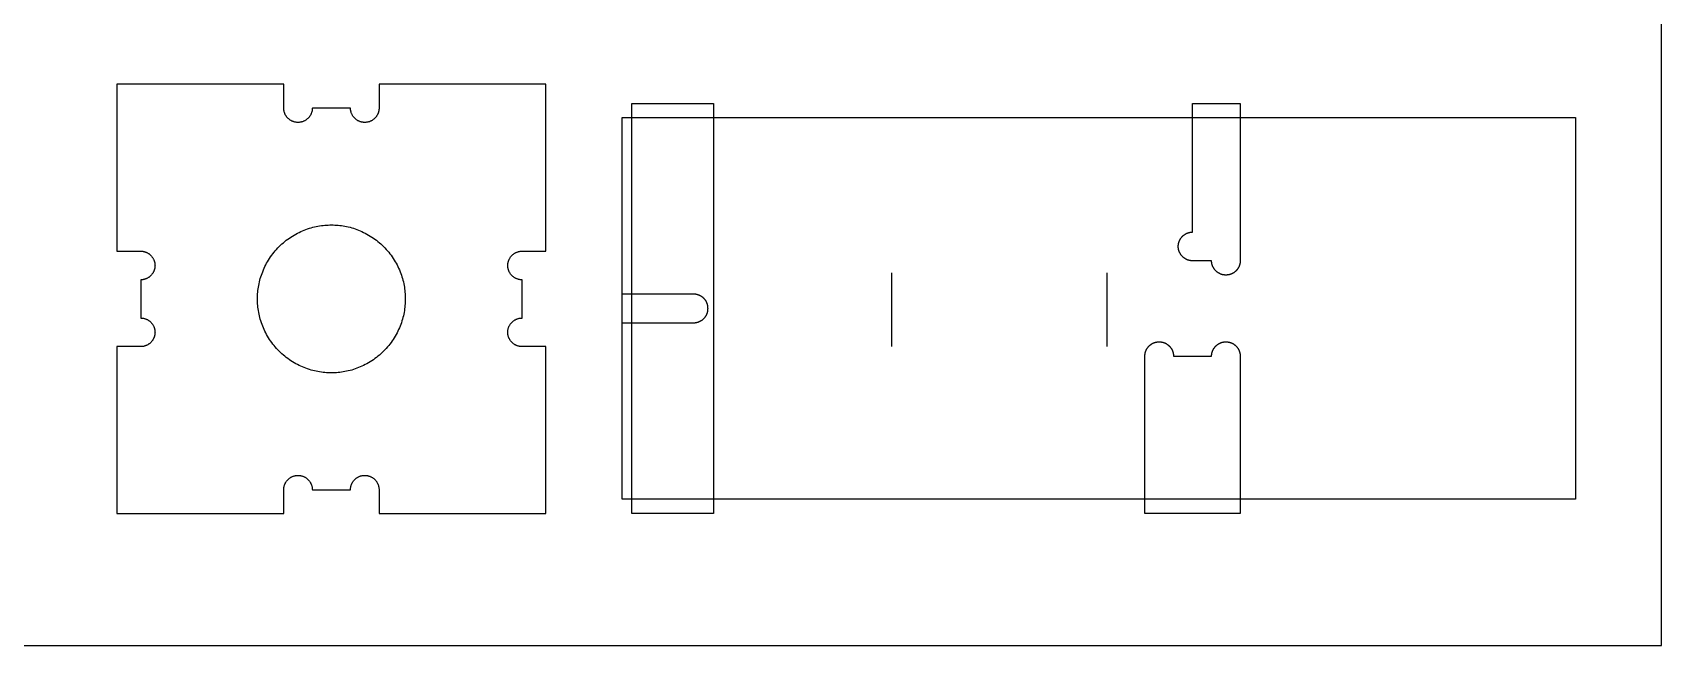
# Model space of a CAD drawing. Header units: millimetres. Extents: x -369 to 1161, y 4890 to 5485.
# Drawn here: x 819.7 to 1161.4, y 4889.8 to 5018.3 of the extents above; entities that cross this region are included whole.
import ezdxf

# ---------------------------------------------------------------- set-up
doc = ezdxf.new("R2010")
doc.units = ezdxf.units.MM
doc.header["$MEASUREMENT"] = 0
for name, color, linetype, true_color in [('FAB$TOOL-TC$16MM$CUTON-D10TC16', 124, 'Continuous', 0x0ba07e), ('FAB$TOOL-TC$16MM$CUTON-D5TC16', 120, 'Continuous', 0x1de7b9), ('FAB$TOOL-TE$06MM$CUTEXT-D10T6', 1, 'Continuous', 0xff0000), ('FAB$TOOL-TE$06MM$CUTINT-D10T6', 162, 'Continuous', 0x0033cc), ('FAB$TOOL-TE$06MM$POCKET-D5T6', 6, 'Continuous', 0xff00ff), ('PRO$VOLUMES', 1, 'Continuous', 0xff0000)]:
    doc.layers.add(name, color=color, linetype=linetype, true_color=true_color)

msp = doc.modelspace()

# ---------------------------------------------------------------- linework, layer by layer
at = {"layer": 'FAB$TOOL-TC$16MM$CUTON-D10TC16'}
for points in [[(943.39, 4920.45), (943.39, 5000.45)], [(999.85, 4967.95), (999.85, 4952.45)], [(1045.03, 4967.95), (1045.03, 4952.45)]]:
    msp.add_lwpolyline(points, dxfattribs=at)
at = {"layer": 'FAB$TOOL-TC$16MM$CUTON-D5TC16'}
msp.add_lwpolyline([(962.53, 5000.45), (962.53, 4920.45)], dxfattribs=at)
at = {"layer": 'FAB$TOOL-TE$06MM$CUTEXT-D10T6'}
for points in [[(842.39, 5007.45), (837.39, 5007.45)], [(837.39, 5007.45), (837.39, 4972.45)], [(872.39, 5007.45), (842.39, 5007.45)], [(872.39, 5002.47), (872.39, 5007.45)], [(927.39, 5007.45), (892.39, 5007.45)], [(892.39, 5007.45), (892.39, 5002.45)], [(927.39, 5002.45), (927.39, 5007.45)], [(878.39, 5002.45), (878.38, 5002.35), (878.38, 5002.25), (878.37, 5002.14), (878.36, 5002.04), (878.34, 5001.94), (878.32, 5001.84), (878.3, 5001.74), (878.27, 5001.64), (878.24, 5001.54), (878.21, 5001.44), (878.17, 5001.34), (878.13, 5001.25), (878.09, 5001.15), (878.04, 5001.06), (877.99, 5000.97), (877.94, 5000.88), (877.88, 5000.79), (877.82, 5000.71), (877.76, 5000.62), (877.7, 5000.54), (877.63, 5000.46), (877.56, 5000.39), (877.49, 5000.31), (877.41, 5000.24), (877.33, 5000.17), (877.25, 5000.11), (877.17, 5000.04), (877.09, 4999.98), (877, 4999.93), (876.91, 4999.87), (876.82, 4999.82), (876.73, 4999.77), (876.63, 4999.73), (876.54, 4999.69), (876.44, 4999.65), (876.35, 4999.61), (876.25, 4999.58), (876.15, 4999.55), (876.05, 4999.53), (875.94, 4999.51), (875.84, 4999.49), (875.74, 4999.48), (875.64, 4999.47), (875.53, 4999.46), (875.43, 4999.45), (875.33, 4999.46), (875.22, 4999.46), (875.12, 4999.47), (875.01, 4999.48), (874.91, 4999.49), (874.81, 4999.51), (874.71, 4999.53), (874.61, 4999.56), (874.51, 4999.59), (874.41, 4999.62), (874.31, 4999.65), (874.22, 4999.69), (874.12, 4999.73), (874.03, 4999.78), (873.94, 4999.83), (873.85, 4999.88), (873.76, 4999.93), (873.67, 4999.99), (873.59, 5000.05), (873.51, 5000.12), (873.43, 5000.18), (873.35, 5000.25), (873.27, 5000.32), (873.2, 5000.4), (873.13, 5000.47), (873.06, 5000.55), (873, 5000.64), (872.94, 5000.72), (872.88, 5000.8), (872.82, 5000.89), (872.77, 5000.98), (872.72, 5001.07), (872.68, 5001.17), (872.63, 5001.26), (872.59, 5001.36), (872.56, 5001.45), (872.52, 5001.55), (872.49, 5001.65), (872.47, 5001.75), (872.45, 5001.85), (872.43, 5001.95), (872.41, 5002.06), (872.4, 5002.16), (872.39, 5002.26), (872.39, 5002.37), (872.39, 5002.47)], [(886.39, 5002.45), (878.39, 5002.45)], [(892.39, 5002.45), (892.38, 5002.35), (892.38, 5002.25), (892.37, 5002.14), (892.36, 5002.04), (892.34, 5001.94), (892.32, 5001.84), (892.3, 5001.74), (892.27, 5001.64), (892.24, 5001.54), (892.21, 5001.44), (892.17, 5001.34), (892.13, 5001.25), (892.09, 5001.15), (892.04, 5001.06), (891.99, 5000.97), (891.94, 5000.88), (891.88, 5000.79), (891.82, 5000.71), (891.76, 5000.62), (891.7, 5000.54), (891.63, 5000.47), (891.56, 5000.39), (891.49, 5000.32), (891.41, 5000.24), (891.34, 5000.18), (891.26, 5000.11), (891.17, 5000.05), (891.09, 4999.99), (891, 4999.93), (890.92, 4999.87), (890.83, 4999.82), (890.73, 4999.77), (890.64, 4999.73), (890.55, 4999.69), (890.45, 4999.65), (890.35, 4999.61), (890.25, 4999.58), (890.15, 4999.55), (890.05, 4999.53), (889.95, 4999.51), (889.85, 4999.49), (889.75, 4999.48), (889.64, 4999.47), (889.54, 4999.46), (889.44, 4999.46), (889.33, 4999.46), (889.23, 4999.46), (889.13, 4999.47), (889.02, 4999.48), (888.92, 4999.49), (888.82, 4999.51), (888.72, 4999.53), (888.62, 4999.55), (888.52, 4999.58), (888.42, 4999.61), (888.32, 4999.65), (888.23, 4999.69), (888.13, 4999.73), (888.04, 4999.77), (887.95, 4999.82), (887.86, 4999.87), (887.77, 4999.93), (887.68, 4999.99), (887.6, 5000.05), (887.51, 5000.11), (887.44, 5000.18), (887.36, 5000.24), (887.28, 5000.32), (887.21, 5000.39), (887.14, 5000.47), (887.07, 5000.54), (887.01, 5000.62), (886.95, 5000.71), (886.89, 5000.79), (886.83, 5000.88), (886.78, 5000.97), (886.73, 5001.06), (886.68, 5001.15), (886.64, 5001.25), (886.6, 5001.34), (886.56, 5001.44), (886.53, 5001.54), (886.5, 5001.64), (886.47, 5001.74), (886.45, 5001.84), (886.43, 5001.94), (886.41, 5002.04), (886.4, 5002.14), (886.39, 5002.25), (886.39, 5002.35), (886.39, 5002.45)], [(892.39, 5002.45), (892.39, 5002.45)], [(927.39, 4972.45), (927.39, 5002.45)], [(943.39, 4963.45), (943.39, 5000.45)], [(943.39, 5000.45), (1143.39, 5000.45)], [(1143.39, 5000.45), (1143.39, 4920.45)], [(837.39, 4972.45), (842.39, 4972.45)], [(842.39, 4972.45), (842.39, 4972.45)], [(842.39, 4972.45), (842.49, 4972.45), (842.59, 4972.45), (842.7, 4972.44), (842.8, 4972.43), (842.91, 4972.41), (843.01, 4972.39), (843.11, 4972.37), (843.21, 4972.34), (843.31, 4972.31), (843.41, 4972.27), (843.51, 4972.24), (843.61, 4972.2), (843.7, 4972.15), (843.79, 4972.1), (843.89, 4972.05), (843.98, 4972), (844.06, 4971.94), (844.15, 4971.88), (844.23, 4971.82), (844.31, 4971.75), (844.39, 4971.68), (844.47, 4971.61), (844.54, 4971.54), (844.61, 4971.46), (844.68, 4971.38), (844.75, 4971.3), (844.81, 4971.22), (844.87, 4971.13), (844.93, 4971.04), (844.98, 4970.95), (845.03, 4970.86), (845.08, 4970.77), (845.13, 4970.67), (845.17, 4970.58), (845.2, 4970.48), (845.24, 4970.38), (845.27, 4970.28), (845.3, 4970.18), (845.32, 4970.08), (845.34, 4969.98), (845.36, 4969.87), (845.37, 4969.77), (845.38, 4969.66), (845.38, 4969.56), (845.39, 4969.45), (845.38, 4969.35), (845.38, 4969.25), (845.37, 4969.14), (845.36, 4969.04), (845.34, 4968.93), (845.32, 4968.83), (845.3, 4968.73), (845.27, 4968.63), (845.24, 4968.53), (845.2, 4968.43), (845.17, 4968.33), (845.13, 4968.23), (845.08, 4968.14), (845.03, 4968.05), (844.98, 4967.95), (844.93, 4967.86), (844.87, 4967.78), (844.81, 4967.69), (844.75, 4967.61), (844.68, 4967.53), (844.61, 4967.45), (844.54, 4967.37), (844.47, 4967.3), (844.39, 4967.23), (844.31, 4967.16), (844.23, 4967.09), (844.15, 4967.03), (844.06, 4966.97), (843.98, 4966.91), (843.89, 4966.86), (843.79, 4966.81), (843.7, 4966.76), (843.61, 4966.71), (843.51, 4966.67), (843.41, 4966.64), (843.31, 4966.6), (843.21, 4966.57), (843.11, 4966.54), (843.01, 4966.52), (842.91, 4966.5), (842.8, 4966.48), (842.7, 4966.47), (842.59, 4966.46), (842.49, 4966.46), (842.39, 4966.45)], [(922.39, 4966.45), (922.28, 4966.46), (922.18, 4966.46), (922.08, 4966.47), (921.97, 4966.48), (921.87, 4966.5), (921.77, 4966.52), (921.67, 4966.54), (921.57, 4966.57), (921.47, 4966.6), (921.37, 4966.63), (921.27, 4966.67), (921.18, 4966.71), (921.08, 4966.75), (920.99, 4966.8), (920.9, 4966.85), (920.81, 4966.9), (920.72, 4966.96), (920.64, 4967.02), (920.56, 4967.08), (920.47, 4967.14), (920.4, 4967.21), (920.32, 4967.28), (920.25, 4967.35), (920.17, 4967.43), (920.11, 4967.5), (920.04, 4967.58), (919.98, 4967.67), (919.92, 4967.75), (919.86, 4967.84), (919.8, 4967.92), (919.75, 4968.01), (919.71, 4968.11), (919.66, 4968.2), (919.62, 4968.29), (919.58, 4968.39), (919.55, 4968.49), (919.51, 4968.59), (919.49, 4968.69), (919.46, 4968.79), (919.44, 4968.89), (919.42, 4968.99), (919.41, 4969.09), (919.4, 4969.2), (919.39, 4969.3), (919.39, 4969.4), (919.39, 4969.51), (919.39, 4969.61), (919.4, 4969.71), (919.41, 4969.82), (919.42, 4969.92), (919.44, 4970.02), (919.46, 4970.12), (919.49, 4970.22), (919.51, 4970.32), (919.55, 4970.42), (919.58, 4970.52), (919.62, 4970.61), (919.66, 4970.71), (919.71, 4970.8), (919.75, 4970.89), (919.8, 4970.98), (919.86, 4971.07), (919.92, 4971.16), (919.98, 4971.24), (920.04, 4971.33), (920.11, 4971.41), (920.17, 4971.48), (920.25, 4971.56), (920.32, 4971.63), (920.4, 4971.7), (920.47, 4971.77), (920.56, 4971.83), (920.64, 4971.89), (920.72, 4971.95), (920.81, 4972.01), (920.9, 4972.06), (920.99, 4972.11), (921.08, 4972.16), (921.18, 4972.2), (921.27, 4972.24), (921.37, 4972.28), (921.47, 4972.31), (921.57, 4972.34), (921.67, 4972.37), (921.77, 4972.39), (921.87, 4972.41), (921.97, 4972.43), (922.08, 4972.44), (922.18, 4972.45), (922.28, 4972.45), (922.39, 4972.45)], [(922.39, 4972.45), (927.39, 4972.45)], [(842.39, 4966.45), (842.39, 4958.45)], [(922.39, 4958.45), (922.39, 4966.45)], [(958.39, 4963.45), (943.39, 4963.45)], [(958.39, 4957.45), (958.45, 4957.46), (958.52, 4957.46), (958.59, 4957.46), (958.66, 4957.47), (958.72, 4957.47), (958.79, 4957.48), (958.86, 4957.49), (958.93, 4957.5), (959, 4957.52), (959.07, 4957.53), (959.14, 4957.55), (959.21, 4957.57), (959.28, 4957.59), (959.35, 4957.61), (959.42, 4957.64), (959.49, 4957.67), (959.56, 4957.69), (959.63, 4957.72), (959.7, 4957.76), (959.76, 4957.79), (959.83, 4957.83), (959.9, 4957.86), (959.96, 4957.9), (960.03, 4957.94), (960.09, 4957.99), (960.15, 4958.03), (960.22, 4958.08), (960.28, 4958.13), (960.34, 4958.18), (960.39, 4958.23), (960.45, 4958.28), (960.51, 4958.33), (960.56, 4958.39), (960.61, 4958.45), (960.66, 4958.5), (960.71, 4958.56), (960.76, 4958.62), (960.81, 4958.69), (960.85, 4958.75), (960.9, 4958.81), (960.94, 4958.88), (960.98, 4958.94), (961.01, 4959.01), (961.05, 4959.08), (961.08, 4959.14), (961.12, 4959.21), (961.15, 4959.28), (961.17, 4959.35), (961.2, 4959.42), (961.23, 4959.49), (961.25, 4959.56), (961.27, 4959.63), (961.29, 4959.7), (961.31, 4959.77), (961.32, 4959.84), (961.34, 4959.91), (961.35, 4959.98), (961.36, 4960.05), (961.37, 4960.12), (961.37, 4960.19), (961.38, 4960.25), (961.38, 4960.32), (961.38, 4960.39), (961.39, 4960.45), (961.38, 4960.52), (961.38, 4960.59), (961.38, 4960.66), (961.37, 4960.72), (961.37, 4960.79), (961.36, 4960.86), (961.35, 4960.93), (961.34, 4961), (961.32, 4961.07), (961.31, 4961.14), (961.29, 4961.21), (961.27, 4961.28), (961.25, 4961.35), (961.23, 4961.42), (961.2, 4961.49), (961.17, 4961.56), (961.15, 4961.63), (961.12, 4961.7), (961.08, 4961.76), (961.05, 4961.83), (961.01, 4961.9), (960.98, 4961.97), (960.94, 4962.03), (960.9, 4962.1), (960.85, 4962.16), (960.81, 4962.22), (960.76, 4962.28), (960.71, 4962.35), (960.66, 4962.41), (960.61, 4962.46), (960.56, 4962.52), (960.51, 4962.58), (960.45, 4962.63), (960.39, 4962.68), (960.34, 4962.73), (960.28, 4962.78), (960.22, 4962.83), (960.15, 4962.88), (960.09, 4962.92), (960.03, 4962.97), (959.96, 4963.01), (959.9, 4963.05), (959.83, 4963.08), (959.76, 4963.12), (959.7, 4963.15), (959.63, 4963.19), (959.56, 4963.22), (959.49, 4963.24), (959.42, 4963.27), (959.35, 4963.3), (959.28, 4963.32), (959.21, 4963.34), (959.14, 4963.36), (959.07, 4963.38), (959, 4963.39), (958.93, 4963.4), (958.86, 4963.42), (958.79, 4963.43), (958.72, 4963.44), (958.66, 4963.44), (958.59, 4963.45), (958.52, 4963.45), (958.45, 4963.45), (958.39, 4963.45)], [(842.39, 4958.45), (842.49, 4958.45), (842.59, 4958.45), (842.7, 4958.44), (842.8, 4958.43), (842.9, 4958.41), (843, 4958.39), (843.1, 4958.37), (843.21, 4958.34), (843.3, 4958.31), (843.4, 4958.28), (843.5, 4958.24), (843.6, 4958.2), (843.69, 4958.16), (843.78, 4958.11), (843.87, 4958.06), (843.96, 4958.01), (844.05, 4957.95), (844.14, 4957.89), (844.22, 4957.83), (844.3, 4957.76), (844.38, 4957.7), (844.45, 4957.63), (844.53, 4957.55), (844.6, 4957.48), (844.67, 4957.4), (844.73, 4957.32), (844.8, 4957.24), (844.86, 4957.15), (844.92, 4957.07), (844.97, 4956.98), (845.02, 4956.89), (845.07, 4956.8), (845.11, 4956.7), (845.16, 4956.61), (845.19, 4956.51), (845.23, 4956.41), (845.26, 4956.31), (845.29, 4956.21), (845.31, 4956.11), (845.33, 4956.01), (845.35, 4955.91), (845.36, 4955.81), (845.38, 4955.7), (845.38, 4955.6), (845.39, 4955.5), (845.38, 4955.39), (845.38, 4955.29), (845.37, 4955.18), (845.36, 4955.08), (845.35, 4954.98), (845.33, 4954.88), (845.31, 4954.77), (845.28, 4954.67), (845.25, 4954.57), (845.22, 4954.48), (845.19, 4954.38), (845.15, 4954.28), (845.1, 4954.19), (845.06, 4954.09), (845.01, 4954), (844.96, 4953.91), (844.9, 4953.82), (844.85, 4953.74), (844.78, 4953.65), (844.72, 4953.57), (844.65, 4953.49), (844.59, 4953.41), (844.51, 4953.34), (844.44, 4953.27), (844.36, 4953.2), (844.28, 4953.13), (844.2, 4953.07), (844.12, 4953.01), (844.03, 4952.95), (843.94, 4952.89), (843.85, 4952.84), (843.76, 4952.79), (843.67, 4952.74), (843.58, 4952.7), (843.48, 4952.66), (843.38, 4952.62), (843.28, 4952.59), (843.18, 4952.56), (843.08, 4952.54), (842.98, 4952.51), (842.88, 4952.5), (842.78, 4952.48), (842.67, 4952.47), (842.57, 4952.46), (842.47, 4952.46), (842.36, 4952.45)], [(922.39, 4952.45), (922.28, 4952.46), (922.18, 4952.46), (922.07, 4952.47), (921.97, 4952.48), (921.86, 4952.5), (921.76, 4952.52), (921.66, 4952.54), (921.56, 4952.57), (921.46, 4952.6), (921.36, 4952.64), (921.26, 4952.67), (921.17, 4952.71), (921.07, 4952.76), (920.98, 4952.81), (920.89, 4952.86), (920.8, 4952.91), (920.71, 4952.97), (920.62, 4953.03), (920.54, 4953.09), (920.46, 4953.16), (920.38, 4953.23), (920.3, 4953.3), (920.23, 4953.37), (920.16, 4953.45), (920.09, 4953.53), (920.02, 4953.61), (919.96, 4953.69), (919.9, 4953.78), (919.84, 4953.86), (919.79, 4953.95), (919.74, 4954.05), (919.69, 4954.14), (919.64, 4954.23), (919.6, 4954.33), (919.57, 4954.43), (919.53, 4954.53), (919.5, 4954.63), (919.47, 4954.73), (919.45, 4954.83), (919.43, 4954.93), (919.41, 4955.04), (919.4, 4955.14), (919.39, 4955.25), (919.39, 4955.35), (919.39, 4955.45), (919.39, 4955.56), (919.39, 4955.66), (919.4, 4955.77), (919.41, 4955.87), (919.43, 4955.98), (919.45, 4956.08), (919.47, 4956.18), (919.5, 4956.28), (919.53, 4956.38), (919.57, 4956.48), (919.6, 4956.58), (919.64, 4956.67), (919.69, 4956.77), (919.74, 4956.86), (919.79, 4956.95), (919.84, 4957.04), (919.9, 4957.13), (919.96, 4957.22), (920.02, 4957.3), (920.09, 4957.38), (920.16, 4957.46), (920.23, 4957.54), (920.3, 4957.61), (920.38, 4957.68), (920.46, 4957.75), (920.54, 4957.82), (920.62, 4957.88), (920.71, 4957.94), (920.8, 4958), (920.89, 4958.05), (920.98, 4958.1), (921.07, 4958.15), (921.17, 4958.2), (921.26, 4958.24), (921.36, 4958.27), (921.46, 4958.31), (921.56, 4958.34), (921.66, 4958.37), (921.76, 4958.39), (921.86, 4958.41), (921.97, 4958.43), (922.07, 4958.44), (922.18, 4958.45), (922.28, 4958.45), (922.39, 4958.45)], [(943.39, 4920.45), (943.39, 4957.45)], [(943.39, 4957.45), (958.39, 4957.45)], [(842.36, 4952.45), (837.39, 4952.45)], [(837.39, 4952.45), (837.39, 4922.45)], [(927.39, 4952.45), (922.39, 4952.45)], [(927.39, 4917.45), (927.39, 4952.45)], [(872.39, 4922.45), (872.39, 4922.56), (872.39, 4922.66), (872.4, 4922.77), (872.41, 4922.87), (872.43, 4922.98), (872.45, 4923.08), (872.47, 4923.18), (872.5, 4923.28), (872.53, 4923.38), (872.57, 4923.48), (872.6, 4923.58), (872.64, 4923.67), (872.69, 4923.77), (872.74, 4923.86), (872.79, 4923.95), (872.84, 4924.04), (872.9, 4924.13), (872.96, 4924.22), (873.02, 4924.3), (873.09, 4924.38), (873.16, 4924.46), (873.23, 4924.54), (873.3, 4924.61), (873.38, 4924.68), (873.46, 4924.75), (873.54, 4924.82), (873.62, 4924.88), (873.71, 4924.94), (873.8, 4925), (873.89, 4925.05), (873.98, 4925.1), (874.07, 4925.15), (874.17, 4925.2), (874.26, 4925.24), (874.36, 4925.27), (874.46, 4925.31), (874.56, 4925.34), (874.66, 4925.37), (874.76, 4925.39), (874.86, 4925.41), (874.97, 4925.43), (875.07, 4925.44), (875.18, 4925.45), (875.28, 4925.45), (875.39, 4925.45), (875.49, 4925.45), (875.59, 4925.45), (875.7, 4925.44), (875.8, 4925.43), (875.91, 4925.41), (876.01, 4925.39), (876.11, 4925.37), (876.21, 4925.34), (876.31, 4925.31), (876.41, 4925.27), (876.51, 4925.24), (876.61, 4925.2), (876.7, 4925.15), (876.79, 4925.1), (876.89, 4925.05), (876.98, 4925), (877.06, 4924.94), (877.15, 4924.88), (877.23, 4924.82), (877.31, 4924.75), (877.39, 4924.68), (877.47, 4924.61), (877.54, 4924.54), (877.61, 4924.46), (877.68, 4924.38), (877.75, 4924.3), (877.81, 4924.22), (877.87, 4924.13), (877.93, 4924.04), (877.98, 4923.95), (878.03, 4923.86), (878.08, 4923.77), (878.13, 4923.67), (878.17, 4923.58), (878.2, 4923.48), (878.24, 4923.38), (878.27, 4923.28), (878.3, 4923.18), (878.32, 4923.08), (878.34, 4922.98), (878.36, 4922.87), (878.37, 4922.77), (878.38, 4922.66), (878.38, 4922.56), (878.39, 4922.45)], [(886.39, 4922.45), (886.39, 4922.56), (886.39, 4922.66), (886.4, 4922.77), (886.41, 4922.87), (886.43, 4922.97), (886.45, 4923.07), (886.47, 4923.17), (886.5, 4923.27), (886.53, 4923.37), (886.56, 4923.47), (886.6, 4923.57), (886.64, 4923.66), (886.68, 4923.76), (886.73, 4923.85), (886.78, 4923.94), (886.83, 4924.03), (886.89, 4924.12), (886.95, 4924.2), (887.01, 4924.29), (887.07, 4924.37), (887.14, 4924.45), (887.21, 4924.52), (887.29, 4924.6), (887.36, 4924.67), (887.44, 4924.74), (887.52, 4924.8), (887.6, 4924.87), (887.69, 4924.93), (887.77, 4924.98), (887.86, 4925.04), (887.95, 4925.09), (888.04, 4925.14), (888.14, 4925.18), (888.23, 4925.22), (888.33, 4925.26), (888.42, 4925.3), (888.52, 4925.33), (888.62, 4925.36), (888.72, 4925.38), (888.83, 4925.4), (888.93, 4925.42), (889.03, 4925.43), (889.13, 4925.44), (889.24, 4925.45), (889.34, 4925.45), (889.44, 4925.45), (889.55, 4925.45), (889.65, 4925.44), (889.75, 4925.43), (889.86, 4925.42), (889.96, 4925.4), (890.06, 4925.38), (890.16, 4925.35), (890.26, 4925.32), (890.36, 4925.29), (890.46, 4925.26), (890.55, 4925.22), (890.65, 4925.18), (890.74, 4925.13), (890.83, 4925.08), (890.92, 4925.03), (891.01, 4924.98), (891.1, 4924.92), (891.18, 4924.86), (891.26, 4924.79), (891.34, 4924.73), (891.42, 4924.66), (891.5, 4924.59), (891.57, 4924.51), (891.64, 4924.44), (891.71, 4924.36), (891.77, 4924.28), (891.83, 4924.19), (891.89, 4924.11), (891.95, 4924.02), (892, 4923.93), (892.05, 4923.84), (892.09, 4923.74), (892.14, 4923.65), (892.18, 4923.55), (892.21, 4923.46), (892.25, 4923.36), (892.28, 4923.26), (892.3, 4923.16), (892.32, 4923.06), (892.34, 4922.96), (892.36, 4922.85), (892.37, 4922.75), (892.38, 4922.65), (892.38, 4922.54), (892.39, 4922.44)], [(837.39, 4922.45), (837.39, 4917.45)], [(872.39, 4917.45), (872.39, 4922.45)], [(878.39, 4922.45), (886.39, 4922.45)], [(892.39, 4922.44), (892.39, 4917.45)], [(1143.39, 4920.45), (943.39, 4920.45)], [(837.39, 4917.45), (872.39, 4917.45)], [(892.39, 4917.45), (922.39, 4917.45)], [(922.39, 4917.45), (927.39, 4917.45)]]:
    msp.add_lwpolyline(points, dxfattribs=at)
at = {"layer": 'FAB$TOOL-TE$06MM$CUTINT-D10T6'}
msp.add_lwpolyline([(882.39, 4946.95), (882.04, 4946.96), (881.69, 4946.97), (881.34, 4946.99), (880.99, 4947.02), (880.64, 4947.05), (880.28, 4947.1), (879.92, 4947.15), (879.56, 4947.21), (879.2, 4947.28), (878.84, 4947.36), (878.48, 4947.45), (878.12, 4947.55), (877.76, 4947.66), (877.4, 4947.78), (877.04, 4947.91), (876.68, 4948.04), (876.32, 4948.19), (875.97, 4948.35), (875.62, 4948.51), (875.27, 4948.69), (874.92, 4948.87), (874.58, 4949.07), (874.24, 4949.27), (873.9, 4949.48), (873.57, 4949.7), (873.25, 4949.93), (872.93, 4950.17), (872.62, 4950.42), (872.31, 4950.68), (872.01, 4950.94), (871.71, 4951.21), (871.43, 4951.49), (871.15, 4951.78), (870.87, 4952.08), (870.61, 4952.38), (870.35, 4952.68), (870.1, 4953), (869.86, 4953.32), (869.63, 4953.64), (869.41, 4953.97), (869.2, 4954.31), (869, 4954.65), (868.8, 4954.99), (868.62, 4955.34), (868.44, 4955.69), (868.28, 4956.04), (868.12, 4956.39), (867.97, 4956.75), (867.84, 4957.11), (867.71, 4957.47), (867.59, 4957.83), (867.48, 4958.19), (867.38, 4958.55), (867.3, 4958.91), (867.22, 4959.27), (867.14, 4959.63), (867.08, 4959.99), (867.03, 4960.35), (866.98, 4960.71), (866.95, 4961.06), (866.92, 4961.41), (866.9, 4961.76), (866.89, 4962.11), (866.89, 4962.45), (866.89, 4962.8), (866.9, 4963.15), (866.92, 4963.5), (866.95, 4963.85), (866.98, 4964.2), (867.03, 4964.56), (867.08, 4964.92), (867.14, 4965.28), (867.22, 4965.64), (867.3, 4966), (867.38, 4966.36), (867.48, 4966.72), (867.59, 4967.08), (867.71, 4967.44), (867.84, 4967.8), (867.97, 4968.16), (868.12, 4968.52), (868.28, 4968.87), (868.44, 4969.22), (868.62, 4969.57), (868.8, 4969.92), (869, 4970.26), (869.2, 4970.6), (869.41, 4970.94), (869.63, 4971.27), (869.86, 4971.59), (870.1, 4971.91), (870.35, 4972.22), (870.61, 4972.53), (870.87, 4972.83), (871.15, 4973.13), (871.43, 4973.41), (871.71, 4973.69), (872.01, 4973.97), (872.31, 4974.23), (872.62, 4974.49), (872.93, 4974.74), (873.25, 4974.98), (873.57, 4975.21), (873.9, 4975.43), (874.24, 4975.64), (874.58, 4975.84), (874.92, 4976.04), (875.27, 4976.22), (875.62, 4976.4), (875.97, 4976.56), (876.32, 4976.72), (876.68, 4976.87), (877.04, 4977), (877.4, 4977.13), (877.76, 4977.25), (878.12, 4977.36), (878.48, 4977.46), (878.84, 4977.54), (879.2, 4977.62), (879.56, 4977.7), (879.92, 4977.76), (880.28, 4977.81), (880.64, 4977.86), (880.99, 4977.89), (881.34, 4977.92), (881.69, 4977.94), (882.04, 4977.95), (882.39, 4977.95), (882.73, 4977.95), (883.08, 4977.94), (883.43, 4977.92), (883.78, 4977.89), (884.13, 4977.86), (884.49, 4977.81), (884.85, 4977.76), (885.21, 4977.7), (885.57, 4977.62), (885.93, 4977.54), (886.29, 4977.46), (886.65, 4977.36), (887.01, 4977.25), (887.37, 4977.13), (887.73, 4977), (888.09, 4976.87), (888.45, 4976.72), (888.8, 4976.56), (889.15, 4976.4), (889.5, 4976.22), (889.85, 4976.04), (890.19, 4975.84), (890.53, 4975.64), (890.87, 4975.43), (891.2, 4975.21), (891.52, 4974.98), (891.84, 4974.74), (892.16, 4974.49), (892.46, 4974.23), (892.76, 4973.97), (893.06, 4973.69), (893.35, 4973.41), (893.63, 4973.13), (893.9, 4972.83), (894.16, 4972.53), (894.42, 4972.22), (894.67, 4971.91), (894.91, 4971.59), (895.14, 4971.27), (895.36, 4970.94), (895.57, 4970.6), (895.77, 4970.26), (895.97, 4969.92), (896.15, 4969.57), (896.33, 4969.22), (896.49, 4968.87), (896.65, 4968.52), (896.8, 4968.16), (896.93, 4967.8), (897.06, 4967.44), (897.18, 4967.08), (897.29, 4966.72), (897.39, 4966.36), (897.48, 4966), (897.56, 4965.64), (897.63, 4965.28), (897.69, 4964.92), (897.74, 4964.56), (897.79, 4964.2), (897.82, 4963.85), (897.85, 4963.5), (897.87, 4963.15), (897.88, 4962.8), (897.89, 4962.45), (897.88, 4962.11), (897.87, 4961.76), (897.85, 4961.41), (897.82, 4961.06), (897.79, 4960.71), (897.74, 4960.35), (897.69, 4959.99), (897.63, 4959.63), (897.56, 4959.27), (897.48, 4958.91), (897.39, 4958.55), (897.29, 4958.19), (897.18, 4957.83), (897.06, 4957.47), (896.93, 4957.11), (896.8, 4956.75), (896.65, 4956.39), (896.49, 4956.04), (896.33, 4955.69), (896.15, 4955.34), (895.97, 4954.99), (895.77, 4954.65), (895.57, 4954.31), (895.36, 4953.97), (895.14, 4953.64), (894.91, 4953.32), (894.67, 4953), (894.42, 4952.68), (894.16, 4952.38), (893.9, 4952.08), (893.63, 4951.78), (893.35, 4951.49), (893.06, 4951.21), (892.76, 4950.94), (892.46, 4950.68), (892.16, 4950.42), (891.84, 4950.17), (891.52, 4949.93), (891.2, 4949.7), (890.87, 4949.48), (890.53, 4949.27), (890.19, 4949.07), (889.85, 4948.87), (889.5, 4948.69), (889.15, 4948.51), (888.8, 4948.35), (888.45, 4948.19), (888.09, 4948.04), (887.73, 4947.91), (887.37, 4947.78), (887.01, 4947.66), (886.65, 4947.55), (886.29, 4947.45), (885.93, 4947.36), (885.57, 4947.28), (885.21, 4947.21), (884.85, 4947.15), (884.49, 4947.1), (884.13, 4947.05), (883.78, 4947.02), (883.43, 4946.99), (883.08, 4946.97), (882.73, 4946.96)], close=True, dxfattribs=at)
at = {"layer": 'FAB$TOOL-TE$06MM$POCKET-D5T6'}
msp.add_lwpolyline([(945.39, 4917.45), (945.39, 5003.45), (962.53, 5003.45), (962.53, 4917.45)], close=True, dxfattribs=at)
for points in [[(1063.03, 4976.45), (1063.03, 5003.45), (1073.03, 5003.45), (1073.03, 4970.45)], [(1063.03, 4970.45), (1062.96, 4970.46), (1062.89, 4970.46), (1062.83, 4970.46), (1062.76, 4970.47), (1062.69, 4970.47), (1062.62, 4970.48), (1062.55, 4970.49), (1062.48, 4970.5), (1062.41, 4970.52), (1062.34, 4970.53), (1062.27, 4970.55), (1062.2, 4970.57), (1062.13, 4970.59), (1062.06, 4970.61), (1061.99, 4970.64), (1061.92, 4970.67), (1061.85, 4970.69), (1061.79, 4970.72), (1061.72, 4970.76), (1061.65, 4970.79), (1061.58, 4970.83), (1061.52, 4970.86), (1061.45, 4970.9), (1061.39, 4970.94), (1061.32, 4970.99), (1061.26, 4971.03), (1061.2, 4971.08), (1061.14, 4971.13), (1061.08, 4971.18), (1061.02, 4971.23), (1060.96, 4971.28), (1060.91, 4971.33), (1060.85, 4971.39), (1060.8, 4971.45), (1060.75, 4971.5), (1060.7, 4971.56), (1060.65, 4971.62), (1060.6, 4971.69), (1060.56, 4971.75), (1060.52, 4971.81), (1060.48, 4971.88), (1060.44, 4971.94), (1060.4, 4972.01), (1060.36, 4972.08), (1060.33, 4972.14), (1060.3, 4972.21), (1060.27, 4972.28), (1060.24, 4972.35), (1060.21, 4972.42), (1060.19, 4972.49), (1060.16, 4972.56), (1060.14, 4972.63), (1060.12, 4972.7), (1060.11, 4972.77), (1060.09, 4972.84), (1060.08, 4972.91), (1060.07, 4972.98), (1060.06, 4973.05), (1060.05, 4973.12), (1060.04, 4973.19), (1060.03, 4973.25), (1060.03, 4973.32), (1060.03, 4973.39), (1060.03, 4973.45), (1060.03, 4973.52), (1060.03, 4973.59), (1060.03, 4973.66), (1060.04, 4973.72), (1060.05, 4973.79), (1060.06, 4973.86), (1060.07, 4973.93), (1060.08, 4974), (1060.09, 4974.07), (1060.11, 4974.14), (1060.12, 4974.21), (1060.14, 4974.28), (1060.16, 4974.35), (1060.19, 4974.42), (1060.21, 4974.49), (1060.24, 4974.56), (1060.27, 4974.63), (1060.3, 4974.7), (1060.33, 4974.76), (1060.36, 4974.83), (1060.4, 4974.9), (1060.44, 4974.97), (1060.48, 4975.03), (1060.52, 4975.1), (1060.56, 4975.16), (1060.6, 4975.22), (1060.65, 4975.28), (1060.7, 4975.35), (1060.75, 4975.41), (1060.8, 4975.46), (1060.85, 4975.52), (1060.91, 4975.58), (1060.96, 4975.63), (1061.02, 4975.68), (1061.08, 4975.73), (1061.14, 4975.78), (1061.2, 4975.83), (1061.26, 4975.88), (1061.32, 4975.92), (1061.39, 4975.97), (1061.45, 4976.01), (1061.52, 4976.05), (1061.58, 4976.08), (1061.65, 4976.12), (1061.72, 4976.15), (1061.79, 4976.19), (1061.85, 4976.22), (1061.92, 4976.24), (1061.99, 4976.27), (1062.06, 4976.3), (1062.13, 4976.32), (1062.2, 4976.34), (1062.27, 4976.36), (1062.34, 4976.38), (1062.41, 4976.39), (1062.48, 4976.4), (1062.55, 4976.42), (1062.62, 4976.43), (1062.69, 4976.44), (1062.76, 4976.44), (1062.83, 4976.45), (1062.89, 4976.45), (1062.96, 4976.45), (1063.03, 4976.45)], [(1067.03, 4970.45), (1063.03, 4970.45)], [(1073.03, 4970.45), (1073.03, 4970.39), (1073.02, 4970.32), (1073.02, 4970.25), (1073.02, 4970.19), (1073.01, 4970.12), (1073, 4970.05), (1072.99, 4969.98), (1072.98, 4969.91), (1072.96, 4969.84), (1072.95, 4969.77), (1072.93, 4969.7), (1072.91, 4969.63), (1072.89, 4969.56), (1072.87, 4969.49), (1072.84, 4969.42), (1072.82, 4969.35), (1072.79, 4969.28), (1072.76, 4969.21), (1072.73, 4969.14), (1072.69, 4969.08), (1072.66, 4969.01), (1072.62, 4968.94), (1072.58, 4968.88), (1072.54, 4968.81), (1072.5, 4968.75), (1072.45, 4968.69), (1072.4, 4968.62), (1072.36, 4968.56), (1072.31, 4968.5), (1072.26, 4968.45), (1072.2, 4968.39), (1072.15, 4968.33), (1072.09, 4968.28), (1072.04, 4968.23), (1071.98, 4968.18), (1071.92, 4968.13), (1071.86, 4968.08), (1071.8, 4968.03), (1071.73, 4967.99), (1071.67, 4967.94), (1071.6, 4967.9), (1071.54, 4967.86), (1071.47, 4967.83), (1071.41, 4967.79), (1071.34, 4967.76), (1071.27, 4967.72), (1071.2, 4967.69), (1071.13, 4967.67), (1071.06, 4967.64), (1070.99, 4967.61), (1070.92, 4967.59), (1070.85, 4967.57), (1070.78, 4967.55), (1070.71, 4967.53), (1070.64, 4967.52), (1070.57, 4967.5), (1070.5, 4967.49), (1070.43, 4967.48), (1070.37, 4967.47), (1070.3, 4967.47), (1070.23, 4967.46), (1070.16, 4967.46), (1070.09, 4967.46), (1070.03, 4967.45), (1069.96, 4967.46), (1069.89, 4967.46), (1069.83, 4967.46), (1069.76, 4967.47), (1069.69, 4967.47), (1069.62, 4967.48), (1069.55, 4967.49), (1069.48, 4967.5), (1069.41, 4967.52), (1069.34, 4967.53), (1069.27, 4967.55), (1069.2, 4967.57), (1069.13, 4967.59), (1069.06, 4967.61), (1068.99, 4967.64), (1068.92, 4967.67), (1068.85, 4967.69), (1068.79, 4967.72), (1068.72, 4967.76), (1068.65, 4967.79), (1068.58, 4967.83), (1068.52, 4967.86), (1068.45, 4967.9), (1068.39, 4967.94), (1068.32, 4967.99), (1068.26, 4968.03), (1068.2, 4968.08), (1068.14, 4968.13), (1068.08, 4968.18), (1068.02, 4968.23), (1067.96, 4968.28), (1067.91, 4968.33), (1067.85, 4968.39), (1067.8, 4968.45), (1067.75, 4968.5), (1067.7, 4968.56), (1067.65, 4968.62), (1067.6, 4968.69), (1067.56, 4968.75), (1067.52, 4968.81), (1067.48, 4968.88), (1067.44, 4968.94), (1067.4, 4969.01), (1067.36, 4969.08), (1067.33, 4969.14), (1067.3, 4969.21), (1067.27, 4969.28), (1067.24, 4969.35), (1067.21, 4969.42), (1067.19, 4969.49), (1067.16, 4969.56), (1067.14, 4969.63), (1067.12, 4969.7), (1067.11, 4969.77), (1067.09, 4969.84), (1067.08, 4969.91), (1067.07, 4969.98), (1067.06, 4970.05), (1067.05, 4970.12), (1067.04, 4970.19), (1067.03, 4970.25), (1067.03, 4970.32), (1067.03, 4970.39), (1067.03, 4970.45)], [(1053.03, 4950.45), (1053.03, 4950.52), (1053.03, 4950.59), (1053.03, 4950.66), (1053.04, 4950.72), (1053.05, 4950.79), (1053.06, 4950.86), (1053.07, 4950.93), (1053.08, 4951), (1053.09, 4951.07), (1053.11, 4951.14), (1053.12, 4951.21), (1053.14, 4951.28), (1053.16, 4951.35), (1053.19, 4951.42), (1053.21, 4951.49), (1053.24, 4951.56), (1053.27, 4951.63), (1053.3, 4951.7), (1053.33, 4951.76), (1053.36, 4951.83), (1053.4, 4951.9), (1053.44, 4951.97), (1053.48, 4952.03), (1053.52, 4952.1), (1053.56, 4952.16), (1053.6, 4952.22), (1053.65, 4952.28), (1053.7, 4952.35), (1053.75, 4952.41), (1053.8, 4952.46), (1053.85, 4952.52), (1053.91, 4952.58), (1053.96, 4952.63), (1054.02, 4952.68), (1054.08, 4952.73), (1054.14, 4952.78), (1054.2, 4952.83), (1054.26, 4952.88), (1054.32, 4952.92), (1054.39, 4952.97), (1054.45, 4953.01), (1054.52, 4953.05), (1054.58, 4953.08), (1054.65, 4953.12), (1054.72, 4953.15), (1054.79, 4953.19), (1054.85, 4953.22), (1054.92, 4953.24), (1054.99, 4953.27), (1055.06, 4953.3), (1055.13, 4953.32), (1055.2, 4953.34), (1055.27, 4953.36), (1055.34, 4953.38), (1055.41, 4953.39), (1055.48, 4953.4), (1055.55, 4953.42), (1055.62, 4953.43), (1055.69, 4953.44), (1055.76, 4953.44), (1055.83, 4953.45), (1055.89, 4953.45), (1055.96, 4953.45), (1056.03, 4953.45), (1056.09, 4953.45), (1056.16, 4953.45), (1056.23, 4953.45), (1056.3, 4953.44), (1056.37, 4953.44), (1056.43, 4953.43), (1056.5, 4953.42), (1056.57, 4953.4), (1056.64, 4953.39), (1056.71, 4953.38), (1056.78, 4953.36), (1056.85, 4953.34), (1056.92, 4953.32), (1056.99, 4953.3), (1057.06, 4953.27), (1057.13, 4953.24), (1057.2, 4953.22), (1057.27, 4953.19), (1057.34, 4953.15), (1057.41, 4953.12), (1057.47, 4953.08), (1057.54, 4953.05), (1057.6, 4953.01), (1057.67, 4952.97), (1057.73, 4952.92), (1057.8, 4952.88), (1057.86, 4952.83), (1057.92, 4952.78), (1057.98, 4952.73), (1058.04, 4952.68), (1058.09, 4952.63), (1058.15, 4952.58), (1058.2, 4952.52), (1058.26, 4952.46), (1058.31, 4952.41), (1058.36, 4952.35), (1058.4, 4952.28), (1058.45, 4952.22), (1058.5, 4952.16), (1058.54, 4952.1), (1058.58, 4952.03), (1058.62, 4951.97), (1058.66, 4951.9), (1058.69, 4951.83), (1058.73, 4951.76), (1058.76, 4951.7), (1058.79, 4951.63), (1058.82, 4951.56), (1058.84, 4951.49), (1058.87, 4951.42), (1058.89, 4951.35), (1058.91, 4951.28), (1058.93, 4951.21), (1058.95, 4951.14), (1058.96, 4951.07), (1058.98, 4951), (1058.99, 4950.93), (1059, 4950.86), (1059.01, 4950.79), (1059.02, 4950.72), (1059.02, 4950.66), (1059.02, 4950.59), (1059.03, 4950.52), (1059.03, 4950.45)], [(1067.03, 4950.45), (1067.03, 4950.52), (1067.03, 4950.59), (1067.03, 4950.66), (1067.04, 4950.72), (1067.05, 4950.79), (1067.06, 4950.86), (1067.07, 4950.93), (1067.08, 4951), (1067.09, 4951.07), (1067.11, 4951.14), (1067.12, 4951.21), (1067.14, 4951.28), (1067.16, 4951.35), (1067.19, 4951.42), (1067.21, 4951.49), (1067.24, 4951.56), (1067.27, 4951.63), (1067.3, 4951.7), (1067.33, 4951.76), (1067.36, 4951.83), (1067.4, 4951.9), (1067.44, 4951.97), (1067.48, 4952.03), (1067.52, 4952.1), (1067.56, 4952.16), (1067.6, 4952.22), (1067.65, 4952.28), (1067.7, 4952.35), (1067.75, 4952.41), (1067.8, 4952.46), (1067.85, 4952.52), (1067.91, 4952.58), (1067.96, 4952.63), (1068.02, 4952.68), (1068.08, 4952.73), (1068.14, 4952.78), (1068.2, 4952.83), (1068.26, 4952.88), (1068.32, 4952.92), (1068.39, 4952.97), (1068.45, 4953.01), (1068.52, 4953.05), (1068.58, 4953.08), (1068.65, 4953.12), (1068.72, 4953.15), (1068.79, 4953.19), (1068.85, 4953.22), (1068.92, 4953.24), (1068.99, 4953.27), (1069.06, 4953.3), (1069.13, 4953.32), (1069.2, 4953.34), (1069.27, 4953.36), (1069.34, 4953.38), (1069.41, 4953.39), (1069.48, 4953.4), (1069.55, 4953.42), (1069.62, 4953.43), (1069.69, 4953.44), (1069.76, 4953.44), (1069.83, 4953.45), (1069.89, 4953.45), (1069.96, 4953.45), (1070.03, 4953.45), (1070.09, 4953.45), (1070.16, 4953.45), (1070.23, 4953.45), (1070.3, 4953.44), (1070.37, 4953.44), (1070.43, 4953.43), (1070.5, 4953.42), (1070.57, 4953.4), (1070.64, 4953.39), (1070.71, 4953.38), (1070.78, 4953.36), (1070.85, 4953.34), (1070.92, 4953.32), (1070.99, 4953.3), (1071.06, 4953.27), (1071.13, 4953.24), (1071.2, 4953.22), (1071.27, 4953.19), (1071.34, 4953.15), (1071.41, 4953.12), (1071.47, 4953.08), (1071.54, 4953.05), (1071.6, 4953.01), (1071.67, 4952.97), (1071.73, 4952.92), (1071.8, 4952.88), (1071.86, 4952.83), (1071.92, 4952.78), (1071.98, 4952.73), (1072.04, 4952.68), (1072.09, 4952.63), (1072.15, 4952.58), (1072.2, 4952.52), (1072.26, 4952.46), (1072.31, 4952.41), (1072.36, 4952.35), (1072.4, 4952.28), (1072.45, 4952.22), (1072.5, 4952.16), (1072.54, 4952.1), (1072.58, 4952.03), (1072.62, 4951.97), (1072.66, 4951.9), (1072.69, 4951.83), (1072.73, 4951.76), (1072.76, 4951.7), (1072.79, 4951.63), (1072.82, 4951.56), (1072.84, 4951.49), (1072.87, 4951.42), (1072.89, 4951.35), (1072.91, 4951.28), (1072.93, 4951.21), (1072.95, 4951.14), (1072.96, 4951.07), (1072.98, 4951), (1072.99, 4950.93), (1073, 4950.86), (1073.01, 4950.79), (1073.02, 4950.72), (1073.02, 4950.66), (1073.02, 4950.59), (1073.03, 4950.52), (1073.03, 4950.45)], [(1073.03, 4950.45), (1073.03, 4917.45), (1053.03, 4917.45), (1053.03, 4950.45)], [(1059.03, 4950.45), (1067.03, 4950.45)]]:
    msp.add_lwpolyline(points, dxfattribs=at)
at = {"layer": 'PRO$VOLUMES'}
msp.add_lwpolyline([(1161.39, 4889.81), (1161.39, 5484.81), (-368.61, 5484.81), (-368.61, 4889.81)], close=True, dxfattribs=at)

doc.saveas('drawing.dxf')
